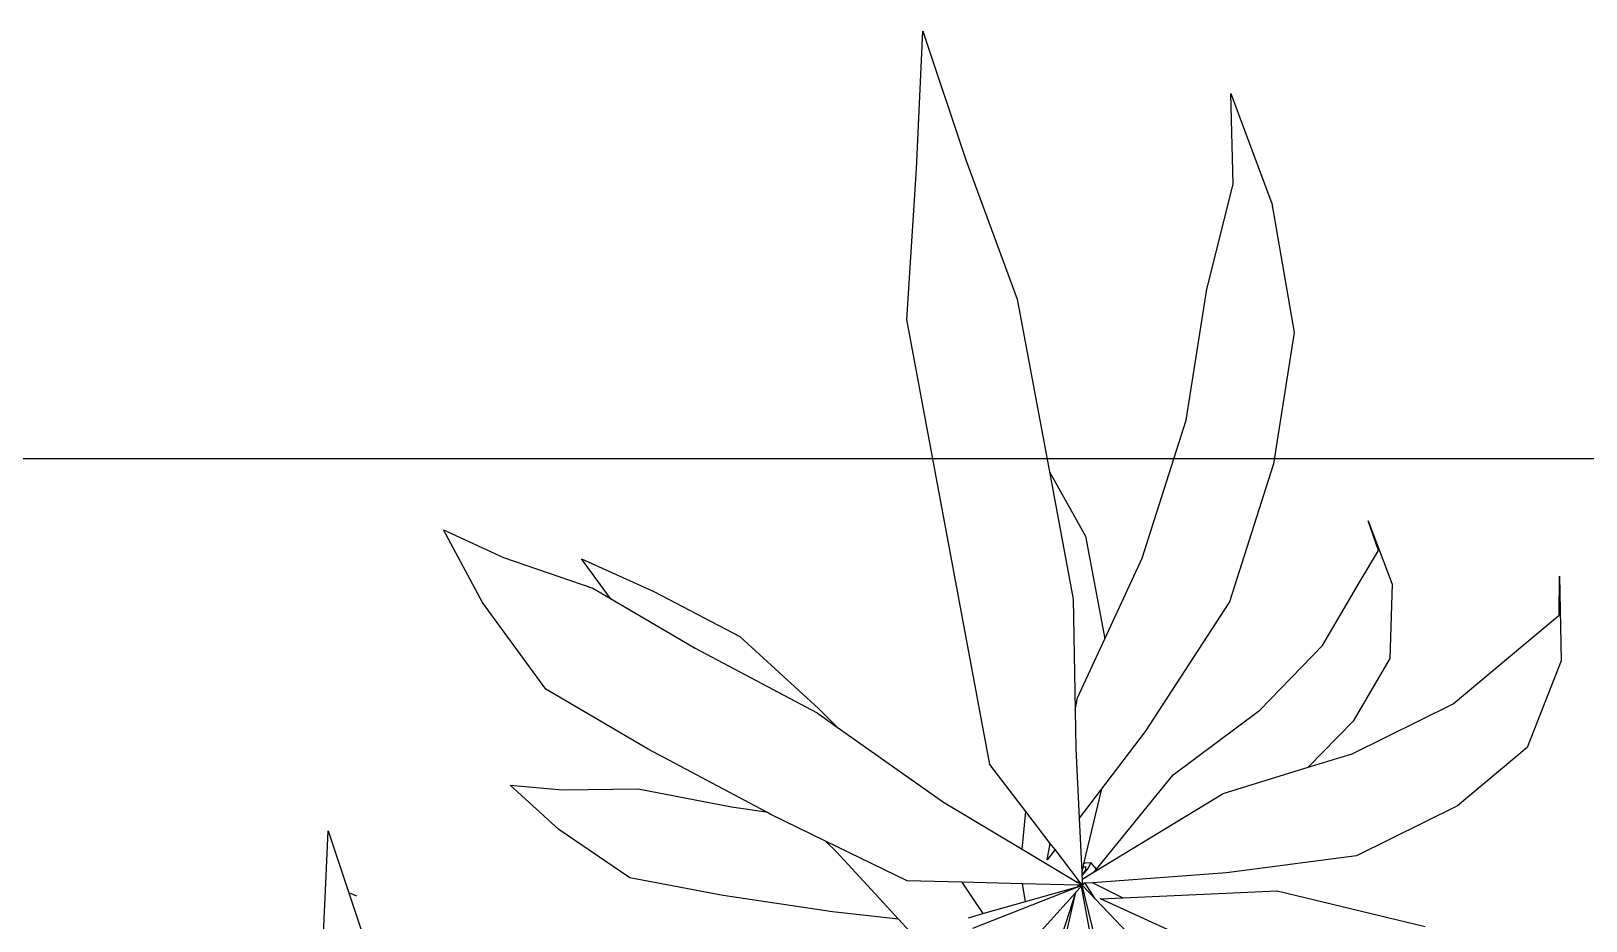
# Model space of a CAD drawing. Header units: metres. Extents: x -22 to 564, y 0 to 143.
# Drawn here: x 224.5121 to 224.6676, y 51.3297 to 51.4188 of the extents above; entities that cross this region are included whole.
import ezdxf

# ---------------------------------------------------------------- set-up
doc = ezdxf.new("R2010")
doc.units = ezdxf.units.M
doc.layers.add('XREF 2N NEURO-ONCOLOGIA$0$Mobiliario Fijo', color=40, linetype='Continuous')

# ---------------------------------------------------------------- blocks, each defined once
blk = doc.blocks.new('XREF 2N NEURO-ONCOLOGIA$0$PLANTA CIRCULAR-02')
at = {"color": 72}
for p, q in [((0.2163079197244855, 0.3322979269213064), (0.2174825615668823, 0.3582367918298743)), ((0.2174825615668823, 0.3582367918298743), (0.2255600604138266, 0.3340252120680773)), ((0.2754286079874646, 0.3465133165283376), (0.2831271368989405, 0.3258223326865206)), ((0.275811919614938, 0.3294600119358151), (0.2754286079874646, 0.3465133165283376)), ((0.2255600604138266, 0.3340252120680773), (0.2352287231787073, 0.3078379123443895)), ((0.2144517528118541, 0.3039590530063805), (0.2163079197244855, 0.3322979269213064)), ((0.2708940055696019, 0.3097266283270628), (0.275811919614938, 0.3294600119358151)), ((0.2831271368989405, 0.3258223326865206), (0.2873213446946607, 0.3015577129912046)), ((0.2352287231787073, 0.3078379123443895), (0.2412934626035792, 0.2753400864379287)), ((0.266975109439926, 0.2850408369870152), (0.2708940055696019, 0.3097266283270628)), ((0.2300751190101948, 0.2203104930686237), (0.2144517528118541, 0.3039590530063805)), ((0.2873213446946607, 0.3015577129912046), (0.2834024485649991, 0.276871921651157)), ((0.258752786373023, 0.259072938679985), (0.266975109439926, 0.2850408369870152)), ((0.2412934626035792, 0.2753400864379287), (0.2457661489516312, 0.2513930210412383)), ((0.2412934626035792, 0.2753400864379287), (0.2480992815560796, 0.2632650709938318)), ((0.2834024485649991, 0.276871921651157), (0.2751801254980961, 0.2509040233441269)), ((0.3012393786880523, 0.2661272672316173), (0.3057208071625865, 0.2542281051827047)), ((0.3031552708874727, 0.260565723578587), (0.3012393786880523, 0.2661272672316173)), ((0.1273815670105876, 0.2644104534880682), (0.1386542231617511, 0.2592500123248627)), ((0.1347174525734545, 0.2507799221803779), (0.1273815670105876, 0.2644104534880682)), ((0.2480992815560796, 0.2632650709938318), (0.2517101342726562, 0.2439324122591202)), ((0.2995236314507963, 0.2544392442416736), (0.3031552708874727, 0.260565723578587)), ((0.1386542231617511, 0.2592500123248627), (0.1554385416881416, 0.2534772389408246)), ((0.1533050969057257, 0.2589804255905719), (0.1669278453257448, 0.2528546845111848)), ((0.158738136582528, 0.2515389861300363), (0.1533050969057257, 0.2589804255905719)), ((0.2517101342726562, 0.2439324122591202), (0.258752786373023, 0.259072938679985)), ((0.2926280267648309, 0.2426926067117918), (0.2995236314507963, 0.2544392442416736)), ((0.3371173422359845, 0.2483497702475788), (0.3371932772652855, 0.2557022486139644)), ((0.3371932772652855, 0.2557022486139644), (0.3374809903972249, 0.2398110029806943)), ((0.1554385416881416, 0.2534772389408246), (0.158738136582528, 0.2515389861300363)), ((0.158738136582528, 0.2515389861300363), (0.1746905417690243, 0.2421682011757511)), ((0.1669278453257448, 0.2528546845111848), (0.183105695239135, 0.2443916328278064)), ((0.3057208071625865, 0.2542281051827047), (0.3052849004319853, 0.2402072395598367)), ((0.1465979750992545, 0.234456471980458), (0.1347174525734545, 0.2507799221803779)), ((0.2457661489516312, 0.2513930210412383), (0.2461087853604624, 0.2304808479718332)), ((0.2751801254980961, 0.2509040233441269), (0.2593158248288034, 0.2264805127125484)), ((0.3302719046012754, 0.2426581997864687), (0.3371173422359845, 0.2483497702475788)), ((0.183105695239135, 0.2443916328278064), (0.1979025384700463, 0.2308337960126394)), ((0.2465460943457316, 0.2328305884237594), (0.2517101342726562, 0.2439324122591202)), ((0.2808230684268551, 0.2305072031032154), (0.2926280267648309, 0.2426926067117918)), ((0.3172262998705548, 0.2317171172690493), (0.3302719046012754, 0.2426581997864687)), ((0.1746905417690243, 0.2421682011757511), (0.1976315565399318, 0.2299967785626436)), ((0.3052849004319853, 0.2402072395598367), (0.2983892957460199, 0.2284606020299478)), ((0.3374809903972249, 0.2398110029806943), (0.3310885271888111, 0.2234832087838114)), ((0.165849975180123, 0.2231474342153845), (0.1465979750992545, 0.234456471980458)), ((0.2461087853604624, 0.2304808479718332), (0.2465460943457316, 0.2328305884237594)), ((0.2982155976822298, 0.2223179191698321), (0.3172262998705548, 0.2317171172690493)), ((0.1976315565399318, 0.2299967785626436), (0.2013890418260757, 0.2273417944819727)), ((0.1979025384700463, 0.2308337960126394), (0.2013890418260757, 0.2273417944819727)), ((0.2461087853604624, 0.2304808479718332), (0.2462260190323775, 0.2233257098332544)), ((0.2645668345363532, 0.2183558742652565), (0.2808230684268551, 0.2305072031032154)), ((0.2983892957460199, 0.2284606020299478), (0.2899686613796177, 0.2197685909734801)), ((0.2013890418260757, 0.2273417944819727), (0.2214030004920744, 0.2132002243617919)), ((0.2593158248288034, 0.2264805127125484), (0.2510818288329091, 0.2157029925408622)), ((0.1880458887503806, 0.2113713272277309), (0.165849975180123, 0.2231474342153845)), ((0.2462260190323775, 0.2233257098332544), (0.2468636820481009, 0.2101818382819616)), ((0.2899686613796177, 0.2197685909734801), (0.2982155976822298, 0.2223179191698321)), ((0.3310885271888111, 0.2234832087838114), (0.3180429224580905, 0.212542126266392)), ((0.2368373994195281, 0.2114759135015092), (0.2300751190101948, 0.2203104930686237)), ((0.2739774869021687, 0.2148253307744952), (0.2899686613796177, 0.2197685909734801)), ((0.1398800181335815, 0.2163983263596734), (0.1497604723965367, 0.2155343248746178)), ((0.1490665851663664, 0.2080943989386341), (0.1398800181335815, 0.2163983263596734)), ((0.2501257025410837, 0.2006073451241903), (0.2645668345363532, 0.2183558742652565)), ((0.1497604723965367, 0.2155343248746178), (0.1639590949975371, 0.2156879583203661)), ((0.1639590949975371, 0.2156879583203661), (0.1815031946998573, 0.2123314385903896)), ((0.2510818288329091, 0.2157029925408622), (0.2468636820481009, 0.2101818382819616)), ((0.2510818288329091, 0.2157029925408622), (0.2477282124536515, 0.2016322527049041)), ((0.2496995792831598, 0.20008362848872), (0.2739774869021687, 0.2148253307744952)), ((0.1815031946998573, 0.2123314385903896), (0.1880458887503806, 0.2113713272277309)), ((0.1887909899510447, 0.210976011602277), (0.1880458887503806, 0.2113713272277309)), ((0.1991868052905516, 0.2059026629006553), (0.1887909899510447, 0.210976011602277)), ((0.2214030004920744, 0.2132002243617919), (0.2361707790385594, 0.2043516240605001)), ((0.2361707790385594, 0.2043516240605001), (0.2368373994195281, 0.2114759135015092)), ((0.2414502145201709, 0.2054495023549734), (0.2368373994195281, 0.2114759135015092)), ((0.3180429224580905, 0.212542126266392), (0.2990322202697513, 0.2031429281671819)), ((0.1052299575996187, 0.1979691624593656), (0.1056769285168286, 0.2078393354950734)), ((0.1056769285168286, 0.2078393354950734), (0.1095695138444483, 0.1961716594080798)), ((0.1624008745917536, 0.1989805685503896), (0.1490665851663664, 0.2080943989386341)), ((0.2468636820481009, 0.2101818382819616), (0.2473545221659918, 0.2000643635302808)), ((0.2145308191973356, 0.1984145024736676), (0.1991868052905516, 0.2059026629006553)), ((0.2012420913636532, 0.2038441356656762), (0.1991868052905516, 0.2059026629006553)), ((0.2408711741639706, 0.2023382135543628), (0.2414502145201709, 0.2054495023549734)), ((0.2423500464400661, 0.204273917165942), (0.2414502145201709, 0.2054495023549734)), ((0.2129187338088343, 0.1912117784107465), (0.2012420913636532, 0.2038441356656762)), ((0.2361707790385594, 0.2043516240605001), (0.2465179944031206, 0.1981517496038236)), ((0.2423500464400661, 0.204273917165942), (0.2408711741639706, 0.2023382135543628)), ((0.2466985945455633, 0.1985927575697914), (0.2423500464400661, 0.204273917165942)), ((0.2477282124536515, 0.2016322527049041), (0.2480911353282238, 0.2018156823961661)), ((0.2480911353282238, 0.2018156823961661), (0.2490791886609855, 0.2018896935783303)), ((0.2490791886609855, 0.2018896935783303), (0.2486026663029293, 0.2008001950860674)), ((0.2501257025410837, 0.2006073451241903), (0.2490791886609855, 0.2018896935783303)), ((0.2990322202697513, 0.2031429281671819), (0.2746122854090771, 0.1999197234052801)), ((0.179944974294088, 0.1956240488204131), (0.1624008745917536, 0.1989805685503896)), ((0.2475589574949026, 0.2009221111081345), (0.2473545221659918, 0.2000643635302808)), ((0.2473545221659918, 0.2000643635302808), (0.2473828681530961, 0.1994800799755438)), ((0.248094386283185, 0.2003980152886271), (0.2473828681530961, 0.1994800799755438)), ((0.2473828681530961, 0.1994800799755438), (0.2473871868901938, 0.1993910597183728)), ((0.2486026663029293, 0.2008001950860674), (0.2473871868901938, 0.1993910597183728)), ((0.2473871868901938, 0.1993910597183728), (0.2474207183899182, 0.1986998894381315)), ((0.2474207183899182, 0.1986998894381315), (0.247743822599233, 0.1988960804005373)), ((0.2477282124536515, 0.2016322527049041), (0.2475589574949026, 0.2009221111081345)), ((0.2475589574949026, 0.2009221111081345), (0.2480609931466802, 0.2010828169036856)), ((0.247743822599233, 0.1988960804005373), (0.2496995792831598, 0.20008362848872)), ((0.2480609931466802, 0.2010828169036856), (0.248094386283185, 0.2003980152886271)), ((0.2746122854090771, 0.1999197234052801), (0.2494241924522385, 0.1980637706908084)), ((0.2496995792831598, 0.20008362848872), (0.2501257025410837, 0.2006073451241903)), ((0.1045022866744318, 0.1819004705865055), (0.1052299575996187, 0.1979691624593656)), ((0.1095695138444483, 0.1961716594080798), (0.1137544273637729, 0.1836277557332693)), ((0.1110581247384346, 0.1955550565866915), (0.1095695138444483, 0.1961716594080798)), ((0.2248347571928662, 0.1981529485796116), (0.2145308191973356, 0.1984145024736676)), ((0.2362374095002337, 0.1978635050566737), (0.2248347571928662, 0.1981529485796116)), ((0.2248347571928662, 0.1981529485796116), (0.2264701033485323, 0.1956942270619848)), ((0.2268788212409731, 0.1895363656214002), (0.2474751338054943, 0.1975782480458505)), ((0.2466379175878899, 0.1975994998392849), (0.2362374095002337, 0.1978635050566737)), ((0.236768964713761, 0.1945289948367801), (0.2362374095002337, 0.1978635050566737)), ((0.236768964713761, 0.1945289948367801), (0.246546267228581, 0.1973136950235457)), ((0.2461689531155144, 0.1961370690792492), (0.2379569896054789, 0.1870763708344043)), ((0.2461689531155144, 0.1961370690792492), (0.2397189675594689, 0.1760232697730402)), ((0.2423861432337446, 0.1793886632420509), (0.2462778434902333, 0.1962572136495382)), ((0.2462778434902333, 0.1962572136495382), (0.2461689531155144, 0.1961370690792492)), ((0.2472387041253228, 0.1973173825432752), (0.2462778434902333, 0.1962572136495382)), ((0.2465179944031206, 0.1981517496038236), (0.2468365684651559, 0.1983451898315493)), ((0.2465179944031206, 0.1981517496038236), (0.2469669963618912, 0.1978827153103282)), ((0.2466379175878899, 0.1975994998392849), (0.246546267228581, 0.1973136950235457)), ((0.246546267228581, 0.1973136950235457), (0.2472040618885387, 0.1975010433141122)), ((0.247188125296617, 0.1975855334345127), (0.2466379175878899, 0.1975994998392849)), ((0.2466985945455633, 0.1985927575697914), (0.2466639152700907, 0.1985525530273904)), ((0.2468365684651559, 0.1983451898315493), (0.2466639152700907, 0.1985525530273904)), ((0.2472069117380471, 0.1979003931708334), (0.2466985945455633, 0.1985927575697914)), ((0.2472069117380471, 0.1979003931708334), (0.2468365684651559, 0.1983451898315493)), ((0.2472069117380471, 0.1979003931708334), (0.2469669963618912, 0.1978827153103282)), ((0.2469669963618912, 0.1978827153103282), (0.2470406137376671, 0.1978386050379939)), ((0.2471345818030244, 0.1978694019205349), (0.2470406137376671, 0.1978386050379939)), ((0.2470406137376671, 0.1978386050379939), (0.2471531042229316, 0.1977712026633824)), ((0.2472069117380471, 0.1979003931708334), (0.2471345818030244, 0.1978694019205349)), ((0.2471345818030244, 0.1978694019205349), (0.2471531042229316, 0.1977712026633824)), ((0.2471531042229316, 0.1977712026633824), (0.2474751338054943, 0.1975782480458505)), ((0.2474751338054943, 0.1975782480458505), (0.247188125296617, 0.1975855334345127)), ((0.247188125296617, 0.1975855334345127), (0.2472040618885387, 0.1975010433141122)), ((0.2472040618885387, 0.1975010433141122), (0.2474751338054943, 0.1975782480458505)), ((0.2474751338054943, 0.1975782480458505), (0.2472069117380471, 0.1979003931708334)), ((0.2474751338054943, 0.1975782480458505), (0.2472387041253228, 0.1973173825432752)), ((0.2472387041253228, 0.1973173825432752), (0.2509193050910028, 0.1778041503355823)), ((0.2474207183899182, 0.1986998894381315), (0.2474586054971581, 0.197918938906561)), ((0.2479441683835546, 0.197954716992605), (0.2474586054971581, 0.197918938906561)), ((0.2474586054971581, 0.197918938906561), (0.2474751338054943, 0.1975782480458505)), ((0.2479441683835546, 0.197954716992605), (0.2474751338054943, 0.1975782480458505)), ((0.2474751338054943, 0.1975782480458505), (0.2499030206254673, 0.1950344479568571)), ((0.2545506393085475, 0.1685439526762096), (0.2474751338054943, 0.1975782480458505)), ((0.2479831858152153, 0.1979575919426182), (0.2479441683835546, 0.197954716992605)), ((0.2494241924522385, 0.1980637706908084), (0.2479831858152153, 0.1979575919426182)), ((0.2499030206254673, 0.1950344479568571), (0.2479831858152153, 0.1979575919426182)), ((0.2494241924522385, 0.1980637706908084), (0.2550827223342083, 0.195213421225823)), ((0.2550827223342083, 0.195213421225823), (0.2841276533141865, 0.1965049694562708)), ((0.2841276533141865, 0.1965049694562708), (0.3119486977157351, 0.1898444431688944)), ((0.2005007157029723, 0.192607584846705), (0.179944974294088, 0.1956240488204131)), ((0.2264701033485323, 0.1956942270619848), (0.2287862294278824, 0.192255410235326)), ((0.2287862294278824, 0.192255410235326), (0.236768964713761, 0.1945289948367801)), ((0.2499030206254673, 0.1950344479568571), (0.2700187889681729, 0.1739583035174519)), ((0.2508638265624228, 0.1950258185294231), (0.2550827223342083, 0.195213421225823)), ((0.2725399314201127, 0.1851076294699467), (0.2508638265624228, 0.1950258185294231)), ((0.2129187338088343, 0.1912117784107465), (0.2005007157029723, 0.192607584846705)), ((0.215121367953742, 0.1888288621271457), (0.2129187338088343, 0.1912117784107465)), ((0.2260522050137155, 0.1914767252876928), (0.2287862294278824, 0.192255410235326))]:
    blk.add_line(p, q, dxfattribs=at)
blk = doc.blocks.new('XREF 2N NEURO-ONCOLOGIA')
at = {"layer": 'XREF 2N NEURO-ONCOLOGIA$0$Mobiliario Fijo', "transparency": 33554687, "elevation": 6.536305027736965e-07}
blk.add_lwpolyline([(17.92485703274719, 22.75069361123854), (17.92485703274719, 22.20069361125018), (17.37485703293345, 22.20069361125018), (17.37485703293345, 22.75069361123854)], close=True, dxfattribs=at)
at = {"color": 2, "xscale": 0.5320720665645394, "yscale": 0.5320720665645394, "zscale": 0.5320720665645394, "rotation": 269.9999999999999}
blk.add_blockref('XREF 2N NEURO-ONCOLOGIA$0$PLANTA CIRCULAR-02', (17.77703855848995, 22.55570152497827, 5.021062019848236e-07), dxfattribs=at)

msp = doc.modelspace()

# ---------------------------------------------------------------- block references
at = {"rotation": 90}
msp.add_blockref('XREF 2N NEURO-ONCOLOGIA', (247.041247396106, 33.45112300235571), dxfattribs=at)

doc.saveas('drawing.dxf')
